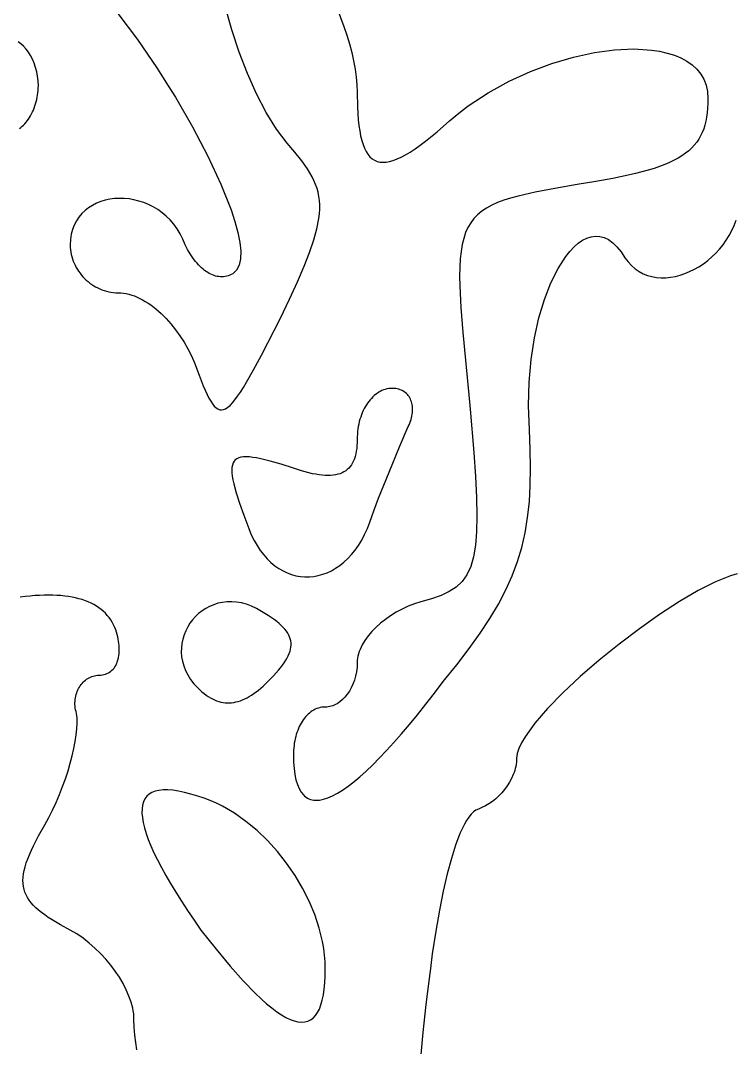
# Model space of a CAD drawing. Extents: x 0.98 to 7.44, y -5.29 to -1.05.
# Drawn here: x 7.02703 to 7.05813, y -1.89928 to -1.85452 of the extents above; entities that cross this region are included whole.
import ezdxf

# ---------------------------------------------------------------- set-up
doc = ezdxf.new("R2010")
doc.units = 0
doc.header["$MEASUREMENT"] = 0
doc.layers.add('BLACK', color=7, linetype='CONTINUOUS')

msp = doc.modelspace()

# ---------------------------------------------------------------- linework, layer by layer
at = {"layer": 'BLACK', "linetype": 'CONTINUOUS'}
for p, q in [((7.03127, -1.854205), (7.032129, -1.855348)), ((7.036238, -1.854928), (7.035957, -1.853957)), ((7.040827, -1.853999), (7.04112, -1.854774)), ((7.04112, -1.854774), (7.041248, -1.855158)), ((7.036561, -1.855891), (7.036238, -1.854928)), ((7.041248, -1.855158), (7.041361, -1.855538)), ((7.027048, -1.855533), (7.026928, -1.855443)), ((7.027162, -1.85564), (7.027048, -1.855533)), ((7.027271, -1.855762), (7.027162, -1.85564)), ((7.032129, -1.855348), (7.032972, -1.856578)), ((7.041361, -1.855538), (7.04146, -1.855912)), ((7.027373, -1.855899), (7.027271, -1.855762)), ((7.027466, -1.856048), (7.027373, -1.855899)), ((7.02755, -1.856209), (7.027466, -1.856048)), ((7.036921, -1.856825), (7.036561, -1.855891)), ((7.04146, -1.855912), (7.041542, -1.856278)), ((7.050179, -1.856388), (7.051114, -1.856111)), ((7.051114, -1.856111), (7.052029, -1.855913)), ((7.052029, -1.855913), (7.052911, -1.855794)), ((7.052911, -1.855794), (7.053743, -1.855757)), ((7.053743, -1.855757), (7.054512, -1.855803)), ((7.054512, -1.855803), (7.054869, -1.855858)), ((7.054869, -1.855858), (7.055203, -1.855934)), ((7.055203, -1.855934), (7.055515, -1.856031)), ((7.055515, -1.856031), (7.055801, -1.85615)), ((7.027624, -1.856381), (7.02755, -1.856209)), ((7.027687, -1.856563), (7.027624, -1.856381)), ((7.027738, -1.856752), (7.027687, -1.856563)), ((7.032972, -1.856578), (7.033462, -1.857357)), ((7.041542, -1.856278), (7.041608, -1.856635)), ((7.049239, -1.856741), (7.050179, -1.856388)), ((7.055801, -1.85615), (7.056061, -1.856291)), ((7.056061, -1.856291), (7.056292, -1.856455)), ((7.056292, -1.856455), (7.056493, -1.856641)), ((7.027775, -1.856948), (7.027738, -1.856752)), ((7.027799, -1.85715), (7.027775, -1.856948)), ((7.037314, -1.85771), (7.036921, -1.856825)), ((7.041608, -1.856635), (7.041656, -1.856981)), ((7.041656, -1.856981), (7.041686, -1.857315)), ((7.048309, -1.857168), (7.049239, -1.856741)), ((7.056493, -1.856641), (7.056661, -1.856849)), ((7.056661, -1.856849), (7.056795, -1.85708)), ((7.027807, -1.857357), (7.027799, -1.85715)), ((7.027799, -1.857563), (7.027805, -1.857461)), ((7.027805, -1.857461), (7.027807, -1.857357)), ((7.033462, -1.857357), (7.033779, -1.85786)), ((7.041686, -1.857315), (7.041696, -1.857635)), ((7.047403, -1.857669), (7.048309, -1.857168)), ((7.056795, -1.85708), (7.056893, -1.857334)), ((7.056893, -1.857334), (7.056953, -1.857612)), ((7.027738, -1.857962), (7.027758, -1.857864)), ((7.027758, -1.857864), (7.027775, -1.857765)), ((7.027775, -1.857765), (7.027789, -1.857665)), ((7.027789, -1.857665), (7.027799, -1.857563)), ((7.033779, -1.85786), (7.034527, -1.859157)), ((7.037735, -1.858524), (7.037314, -1.85771)), ((7.041696, -1.857635), (7.041707, -1.858274)), ((7.046536, -1.858242), (7.047403, -1.857669)), ((7.056953, -1.857612), (7.056973, -1.857912)), ((7.056973, -1.857912), (7.05697, -1.858129)), ((7.027589, -1.85842), (7.027624, -1.858332)), ((7.027624, -1.858332), (7.027657, -1.858243)), ((7.027657, -1.858243), (7.027687, -1.858151)), ((7.027687, -1.858151), (7.027714, -1.858057)), ((7.027714, -1.858057), (7.027738, -1.857962)), ((7.041707, -1.858274), (7.041743, -1.858839)), ((7.046122, -1.858555), (7.046536, -1.858242)), ((7.05696, -1.858336), (7.056942, -1.858534)), ((7.05697, -1.858129), (7.05696, -1.858336)), ((7.027323, -1.858885), (7.027373, -1.858815)), ((7.027373, -1.858815), (7.02742, -1.858742)), ((7.02742, -1.858742), (7.027466, -1.858666)), ((7.027466, -1.858666), (7.027509, -1.858586)), ((7.027509, -1.858586), (7.02755, -1.858504)), ((7.02755, -1.858504), (7.027589, -1.85842)), ((7.038179, -1.859247), (7.037735, -1.858524)), ((7.045723, -1.858885), (7.046122, -1.858555)), ((7.056917, -1.858723), (7.056883, -1.858904)), ((7.056942, -1.858534), (7.056917, -1.858723)), ((7.026988, -1.859228), (7.027048, -1.859181)), ((7.027048, -1.859181), (7.027106, -1.859129)), ((7.027106, -1.859129), (7.027162, -1.859074)), ((7.027162, -1.859074), (7.027218, -1.859015)), ((7.027218, -1.859015), (7.027271, -1.858952)), ((7.027271, -1.858952), (7.027323, -1.858885)), ((7.034527, -1.859157), (7.035195, -1.860432)), ((7.03864, -1.859857), (7.038179, -1.859247)), ((7.041743, -1.858839), (7.041771, -1.859093)), ((7.041771, -1.859093), (7.041805, -1.859329)), ((7.045175, -1.859368), (7.045723, -1.858885)), ((7.056789, -1.85924), (7.056728, -1.859397)), ((7.056841, -1.859076), (7.056789, -1.85924)), ((7.056883, -1.858904), (7.056841, -1.859076)), ((7.041805, -1.859329), (7.041847, -1.859546)), ((7.041847, -1.859546), (7.041895, -1.859744)), ((7.044673, -1.859777), (7.045175, -1.859368)), ((7.056576, -1.859689), (7.056484, -1.859824)), ((7.056657, -1.859546), (7.056576, -1.859689)), ((7.056728, -1.859397), (7.056657, -1.859546)), ((7.038982, -1.860257), (7.03864, -1.859857)), ((7.041895, -1.859744), (7.041951, -1.859923)), ((7.041951, -1.859923), (7.042014, -1.860084)), ((7.042014, -1.860084), (7.042085, -1.860226)), ((7.044006, -1.860249), (7.044217, -1.86011)), ((7.044217, -1.86011), (7.044439, -1.859953)), ((7.044439, -1.859953), (7.044673, -1.859777)), ((7.056265, -1.860077), (7.056138, -1.860194)), ((7.05638, -1.859953), (7.056265, -1.860077)), ((7.056484, -1.859824), (7.05638, -1.859953)), ((7.035195, -1.860432), (7.03576, -1.861647)), ((7.039277, -1.860629), (7.038982, -1.860257)), ((7.042085, -1.860226), (7.042164, -1.860349)), ((7.042164, -1.860349), (7.042251, -1.860454)), ((7.042251, -1.860454), (7.042347, -1.86054)), ((7.042347, -1.86054), (7.042451, -1.860607)), ((7.042451, -1.860607), (7.042564, -1.860655)), ((7.043266, -1.860617), (7.043435, -1.860553)), ((7.043435, -1.860553), (7.043615, -1.86047)), ((7.043615, -1.86047), (7.043805, -1.860369)), ((7.043805, -1.860369), (7.044006, -1.860249)), ((7.055498, -1.860611), (7.055304, -1.860704)), ((7.055679, -1.860514), (7.055498, -1.860611)), ((7.055845, -1.860412), (7.055679, -1.860514)), ((7.055998, -1.860306), (7.055845, -1.860412)), ((7.056138, -1.860194), (7.055998, -1.860306)), ((7.039527, -1.860982), (7.039277, -1.860629)), ((7.039729, -1.861324), (7.039527, -1.860982)), ((7.042564, -1.860655), (7.042685, -1.860685)), ((7.042685, -1.860685), (7.042816, -1.860696)), ((7.042816, -1.860696), (7.042956, -1.860688)), ((7.042956, -1.860688), (7.043106, -1.860662)), ((7.043106, -1.860662), (7.043266, -1.860617)), ((7.054375, -1.861039), (7.054102, -1.861116)), ((7.054631, -1.860961), (7.054375, -1.861039)), ((7.05487, -1.860879), (7.054631, -1.860961)), ((7.055095, -1.860793), (7.05487, -1.860879)), ((7.055304, -1.860704), (7.055095, -1.860793)), ((7.039813, -1.861493), (7.039729, -1.861324)), ((7.039885, -1.861662), (7.039813, -1.861493)), ((7.052839, -1.861399), (7.052098, -1.861532)), ((7.053506, -1.861261), (7.052839, -1.861399)), ((7.053813, -1.861189), (7.053506, -1.861261)), ((7.054102, -1.861116), (7.053813, -1.861189)), ((7.03576, -1.861647), (7.036201, -1.862767)), ((7.039945, -1.861833), (7.039885, -1.861662)), ((7.039993, -1.862005), (7.039945, -1.861833)), ((7.050301, -1.861836), (7.049447, -1.861999)), ((7.051279, -1.861662), (7.050301, -1.861836)), ((7.052098, -1.861532), (7.051279, -1.861662)), ((7.030715, -1.862351), (7.030521, -1.862409)), ((7.030915, -1.862308), (7.030715, -1.862351)), ((7.031121, -1.862281), (7.030915, -1.862308)), ((7.031331, -1.86227), (7.031121, -1.862281)), ((7.031544, -1.862275), (7.031331, -1.86227)), ((7.031758, -1.862295), (7.031544, -1.862275)), ((7.031973, -1.862332), (7.031758, -1.862295)), ((7.032186, -1.862385), (7.031973, -1.862332)), ((7.032398, -1.862454), (7.032186, -1.862385)), ((7.040028, -1.862181), (7.039993, -1.862005)), ((7.040052, -1.862361), (7.040028, -1.862181)), ((7.040064, -1.862547), (7.040052, -1.862361)), ((7.04808, -1.862353), (7.047805, -1.862456)), ((7.048381, -1.862257), (7.04808, -1.862353)), ((7.048709, -1.862167), (7.048381, -1.862257)), ((7.049447, -1.861999), (7.048709, -1.862167)), ((7.02984, -1.862797), (7.0297, -1.862933)), ((7.029994, -1.862677), (7.02984, -1.862797)), ((7.030159, -1.862573), (7.029994, -1.862677)), ((7.030336, -1.862483), (7.030159, -1.862573)), ((7.030521, -1.862409), (7.030336, -1.862483)), ((7.032605, -1.862539), (7.032398, -1.862454)), ((7.032808, -1.86264), (7.032605, -1.862539)), ((7.033004, -1.862758), (7.032808, -1.86264)), ((7.033193, -1.862893), (7.033004, -1.862758)), ((7.036201, -1.862767), (7.036368, -1.863279)), ((7.040051, -1.862938), (7.040064, -1.862739)), ((7.040064, -1.862739), (7.040064, -1.862547)), ((7.047124, -1.862829), (7.046942, -1.862981)), ((7.047327, -1.862693), (7.047124, -1.862829)), ((7.047554, -1.862569), (7.047327, -1.862693)), ((7.047805, -1.862456), (7.047554, -1.862569)), ((7.029464, -1.863249), (7.029371, -1.86343)), ((7.029574, -1.863083), (7.029464, -1.863249)), ((7.0297, -1.862933), (7.029574, -1.863083)), ((7.033373, -1.863044), (7.033193, -1.862893)), ((7.033543, -1.863211), (7.033373, -1.863044)), ((7.033702, -1.863396), (7.033543, -1.863211)), ((7.036368, -1.863279), (7.036495, -1.863754)), ((7.039939, -1.86359), (7.040026, -1.863145)), ((7.040026, -1.863145), (7.040051, -1.862938)), ((7.046782, -1.863148), (7.046642, -1.863333)), ((7.046942, -1.862981), (7.046782, -1.863148)), ((7.05812, -1.863447), (7.058204, -1.863214)), ((7.029296, -1.863625), (7.029241, -1.863836)), ((7.029371, -1.86343), (7.029296, -1.863625)), ((7.033847, -1.863597), (7.033702, -1.863396)), ((7.033979, -1.863815), (7.033847, -1.863597)), ((7.039803, -1.864079), (7.039939, -1.86359)), ((7.046522, -1.863537), (7.04642, -1.863763)), ((7.046642, -1.863333), (7.046522, -1.863537)), ((7.057905, -1.863888), (7.05802, -1.863672)), ((7.05802, -1.863672), (7.05812, -1.863447)), ((7.029207, -1.864061), (7.029196, -1.864301)), ((7.029241, -1.863836), (7.029207, -1.864061)), ((7.034096, -1.864049), (7.033979, -1.863815)), ((7.034196, -1.864301), (7.034096, -1.864049)), ((7.036495, -1.863754), (7.03658, -1.864186)), ((7.03658, -1.864186), (7.036621, -1.864572)), ((7.039617, -1.864623), (7.039803, -1.864079)), ((7.046337, -1.864012), (7.04627, -1.864285)), ((7.04642, -1.863763), (7.046337, -1.864012)), ((7.051325, -1.864224), (7.051512, -1.864095)), ((7.051512, -1.864095), (7.051701, -1.864)), ((7.051701, -1.864), (7.051891, -1.863939)), ((7.051891, -1.863939), (7.052081, -1.863914)), ((7.052081, -1.863914), (7.052272, -1.863926)), ((7.052272, -1.863926), (7.052461, -1.863977)), ((7.052461, -1.863977), (7.052648, -1.864068)), ((7.052648, -1.864068), (7.052832, -1.8642)), ((7.057635, -1.864293), (7.057776, -1.864095)), ((7.057776, -1.864095), (7.057905, -1.863888)), ((7.029196, -1.864301), (7.029198, -1.864405)), ((7.029198, -1.864405), (7.029207, -1.864508)), ((7.029207, -1.864508), (7.029221, -1.864609)), ((7.029221, -1.864609), (7.029239, -1.86471)), ((7.034303, -1.864503), (7.034196, -1.864301)), ((7.034416, -1.864691), (7.034303, -1.864503)), ((7.036621, -1.864572), (7.036614, -1.864906)), ((7.03938, -1.865228), (7.039617, -1.864623)), ((7.04622, -1.864584), (7.046184, -1.864911)), ((7.04627, -1.864285), (7.04622, -1.864584)), ((7.050783, -1.864799), (7.05096, -1.864578)), ((7.05096, -1.864578), (7.051141, -1.864386)), ((7.051141, -1.864386), (7.051325, -1.864224)), ((7.052832, -1.8642), (7.053013, -1.864375)), ((7.053013, -1.864375), (7.05319, -1.864593)), ((7.05319, -1.864593), (7.053362, -1.864857)), ((7.057319, -1.864657), (7.057482, -1.864481)), ((7.057482, -1.864481), (7.057635, -1.864293)), ((7.029239, -1.86471), (7.029264, -1.864809)), ((7.029264, -1.864809), (7.029293, -1.864906)), ((7.029293, -1.864906), (7.029326, -1.865002)), ((7.029326, -1.865002), (7.029365, -1.865096)), ((7.034475, -1.86478), (7.034416, -1.864691)), ((7.034535, -1.864865), (7.034475, -1.86478)), ((7.034596, -1.864946), (7.034535, -1.864865)), ((7.034658, -1.865024), (7.034596, -1.864946)), ((7.034721, -1.865098), (7.034658, -1.865024)), ((7.036614, -1.864906), (7.036556, -1.865183)), ((7.046184, -1.864911), (7.046164, -1.865268)), ((7.050446, -1.865326), (7.050783, -1.864799)), ((7.053362, -1.864857), (7.053499, -1.86504)), ((7.053499, -1.86504), (7.053647, -1.865201)), ((7.056777, -1.865118), (7.056965, -1.864977)), ((7.056965, -1.864977), (7.057146, -1.864823)), ((7.057146, -1.864823), (7.057319, -1.864657)), ((7.029365, -1.865096), (7.029408, -1.865187)), ((7.029408, -1.865187), (7.029455, -1.865277)), ((7.029455, -1.865277), (7.029506, -1.865364)), ((7.029506, -1.865364), (7.029562, -1.865449)), ((7.029562, -1.865449), (7.029621, -1.865531)), ((7.029621, -1.865531), (7.029684, -1.86561)), ((7.034785, -1.865168), (7.034721, -1.865098)), ((7.03485, -1.865233), (7.034785, -1.865168)), ((7.034916, -1.865295), (7.03485, -1.865233)), ((7.034982, -1.865352), (7.034916, -1.865295)), ((7.035049, -1.865406), (7.034982, -1.865352)), ((7.035117, -1.865455), (7.035049, -1.865406)), ((7.035185, -1.865499), (7.035117, -1.865455)), ((7.035254, -1.865539), (7.035185, -1.865499)), ((7.036445, -1.8654), (7.036279, -1.865551)), ((7.036556, -1.865183), (7.036445, -1.8654)), ((7.039092, -1.865903), (7.03938, -1.865228)), ((7.046164, -1.865268), (7.046156, -1.865656)), ((7.050134, -1.865955), (7.050446, -1.865326)), ((7.053647, -1.865201), (7.053807, -1.865339)), ((7.053807, -1.865339), (7.053976, -1.865456)), ((7.053976, -1.865456), (7.054154, -1.865551)), ((7.055973, -1.865546), (7.056179, -1.865461)), ((7.056179, -1.865461), (7.056383, -1.86536)), ((7.056383, -1.86536), (7.056583, -1.865246)), ((7.056583, -1.865246), (7.056777, -1.865118)), ((7.029684, -1.86561), (7.029751, -1.865686)), ((7.029751, -1.865686), (7.029821, -1.86576)), ((7.029821, -1.86576), (7.029894, -1.86583)), ((7.029894, -1.86583), (7.02997, -1.865896)), ((7.02997, -1.865896), (7.030049, -1.865959)), ((7.030049, -1.865959), (7.030131, -1.866018)), ((7.035323, -1.865575), (7.035254, -1.865539)), ((7.035392, -1.865606), (7.035323, -1.865575)), ((7.035461, -1.865632), (7.035392, -1.865606)), ((7.03553, -1.865653), (7.035461, -1.865632)), ((7.0356, -1.86567), (7.03553, -1.865653)), ((7.035669, -1.865681), (7.0356, -1.86567)), ((7.035739, -1.865688), (7.035669, -1.865681)), ((7.035808, -1.86569), (7.035739, -1.865688)), ((7.035876, -1.865686), (7.035808, -1.86569)), ((7.035945, -1.865677), (7.035876, -1.865686)), ((7.036013, -1.865663), (7.035945, -1.865677)), ((7.03608, -1.865643), (7.036013, -1.865663)), ((7.036147, -1.865618), (7.03608, -1.865643)), ((7.036213, -1.865588), (7.036147, -1.865618)), ((7.036279, -1.865551), (7.036213, -1.865588)), ((7.038753, -1.866656), (7.039092, -1.865903)), ((7.046156, -1.865656), (7.046162, -1.866076)), ((7.049855, -1.866676), (7.050134, -1.865955)), ((7.054154, -1.865551), (7.054339, -1.865625)), ((7.054339, -1.865625), (7.054532, -1.865679)), ((7.054532, -1.865679), (7.054729, -1.865714)), ((7.054729, -1.865714), (7.054932, -1.86573)), ((7.054932, -1.86573), (7.055137, -1.865727)), ((7.055137, -1.865727), (7.055345, -1.865707)), ((7.055345, -1.865707), (7.055555, -1.86567)), ((7.055555, -1.86567), (7.055764, -1.865616)), ((7.055764, -1.865616), (7.055973, -1.865546)), ((7.030131, -1.866018), (7.030216, -1.866074)), ((7.030216, -1.866074), (7.030303, -1.866125)), ((7.030303, -1.866125), (7.030393, -1.866172)), ((7.030393, -1.866172), (7.030485, -1.866215)), ((7.030485, -1.866215), (7.030578, -1.866254)), ((7.030578, -1.866254), (7.030674, -1.866288)), ((7.030674, -1.866288), (7.030771, -1.866317)), ((7.030771, -1.866317), (7.03087, -1.866341)), ((7.03087, -1.866341), (7.030971, -1.86636)), ((7.030971, -1.86636), (7.031072, -1.866373)), ((7.031072, -1.866373), (7.031175, -1.866382)), ((7.031175, -1.866382), (7.031279, -1.866385)), ((7.031279, -1.866385), (7.031396, -1.866389)), ((7.031396, -1.866389), (7.031515, -1.866401)), ((7.031515, -1.866401), (7.031633, -1.86642)), ((7.031633, -1.86642), (7.031753, -1.866448)), ((7.046162, -1.866076), (7.046207, -1.867024)), ((7.031753, -1.866448), (7.031872, -1.866482)), ((7.031872, -1.866482), (7.031991, -1.866524)), ((7.031991, -1.866524), (7.03211, -1.866572)), ((7.03211, -1.866572), (7.032229, -1.866628)), ((7.032229, -1.866628), (7.032348, -1.86669)), ((7.032348, -1.86669), (7.032466, -1.866758)), ((7.032466, -1.866758), (7.032583, -1.866832)), ((7.032583, -1.866832), (7.0327, -1.866912)), ((7.038362, -1.867496), (7.038753, -1.866656)), ((7.049614, -1.867479), (7.049855, -1.866676)), ((7.0327, -1.866912), (7.032929, -1.867089)), ((7.032929, -1.867089), (7.033154, -1.867287)), ((7.033154, -1.867287), (7.033372, -1.867505)), ((7.046207, -1.867024), (7.046292, -1.868122)), ((7.033372, -1.867505), (7.033582, -1.867741)), ((7.033582, -1.867741), (7.033783, -1.867993)), ((7.037529, -1.8691), (7.038362, -1.867496)), ((7.049417, -1.868353), (7.049614, -1.867479)), ((7.033783, -1.867993), (7.033974, -1.86826)), ((7.046292, -1.868122), (7.046557, -1.870829)), ((7.033974, -1.86826), (7.034154, -1.868539)), ((7.034154, -1.868539), (7.034321, -1.86883)), ((7.049271, -1.869288), (7.049417, -1.868353)), ((7.034321, -1.86883), (7.034474, -1.869131)), ((7.037183, -1.869742), (7.037529, -1.8691)), ((7.034474, -1.869131), (7.034612, -1.86944)), ((7.034612, -1.86944), (7.03481, -1.869975)), ((7.049181, -1.870274), (7.049271, -1.869288)), ((7.03481, -1.869975), (7.03499, -1.870433)), ((7.036878, -1.87028), (7.037183, -1.869742)), ((7.03499, -1.870433), (7.035157, -1.870812)), ((7.036739, -1.870511), (7.036878, -1.87028)), ((7.049154, -1.871301), (7.049181, -1.870274)), ((7.035157, -1.870812), (7.035237, -1.870971)), ((7.03637, -1.871053), (7.036486, -1.870897)), ((7.036486, -1.870897), (7.036608, -1.870716)), ((7.036608, -1.870716), (7.036739, -1.870511)), ((7.042436, -1.870868), (7.042374, -1.870925)), ((7.0425, -1.870815), (7.042436, -1.870868)), ((7.042566, -1.870767), (7.0425, -1.870815)), ((7.042633, -1.870723), (7.042566, -1.870767)), ((7.042702, -1.870684), (7.042633, -1.870723)), ((7.042773, -1.870649), (7.042702, -1.870684)), ((7.042845, -1.87062), (7.042773, -1.870649)), ((7.042918, -1.870596), (7.042845, -1.87062)), ((7.042993, -1.870576), (7.042918, -1.870596)), ((7.043069, -1.870563), (7.042993, -1.870576)), ((7.043146, -1.870554), (7.043069, -1.870563)), ((7.043223, -1.870551), (7.043146, -1.870554)), ((7.0433, -1.870554), (7.043223, -1.870551)), ((7.043373, -1.870561), (7.0433, -1.870554)), ((7.043443, -1.870573), (7.043373, -1.870561)), ((7.04351, -1.870589), (7.043443, -1.870573)), ((7.043573, -1.870609), (7.04351, -1.870589)), ((7.043633, -1.870634), (7.043573, -1.870609)), ((7.043689, -1.870662), (7.043633, -1.870634)), ((7.043742, -1.870695), (7.043689, -1.870662)), ((7.043792, -1.870731), (7.043742, -1.870695)), ((7.043838, -1.87077), (7.043792, -1.870731)), ((7.04388, -1.870813), (7.043838, -1.87077)), ((7.043919, -1.870859), (7.04388, -1.870813)), ((7.043955, -1.870908), (7.043919, -1.870859)), ((7.043986, -1.87096), (7.043955, -1.870908)), ((7.046557, -1.870829), (7.046612, -1.871462)), ((7.035237, -1.870971), (7.035315, -1.871109)), ((7.035315, -1.871109), (7.035393, -1.871226)), ((7.035393, -1.871226), (7.035471, -1.871322)), ((7.035471, -1.871322), (7.035549, -1.871397)), ((7.03606, -1.871376), (7.036158, -1.871292)), ((7.036158, -1.871292), (7.036261, -1.871185)), ((7.036261, -1.871185), (7.03637, -1.871053)), ((7.042048, -1.871351), (7.042002, -1.871434)), ((7.042096, -1.87127), (7.042048, -1.871351)), ((7.042147, -1.871194), (7.042096, -1.87127)), ((7.0422, -1.871121), (7.042147, -1.871194)), ((7.042256, -1.871051), (7.0422, -1.871121)), ((7.042314, -1.870986), (7.042256, -1.871051)), ((7.042374, -1.870925), (7.042314, -1.870986)), ((7.044015, -1.871015), (7.043986, -1.87096)), ((7.044039, -1.871072), (7.044015, -1.871015)), ((7.04406, -1.871132), (7.044039, -1.871072)), ((7.044078, -1.871194), (7.04406, -1.871132)), ((7.044091, -1.871258), (7.044078, -1.871194)), ((7.044101, -1.871324), (7.044091, -1.871258)), ((7.044107, -1.871392), (7.044101, -1.871324)), ((7.049196, -1.872357), (7.049154, -1.871301)), ((7.035549, -1.871397), (7.035628, -1.871449)), ((7.035628, -1.871449), (7.035709, -1.87148)), ((7.035709, -1.87148), (7.035791, -1.871488)), ((7.035791, -1.871488), (7.035877, -1.871474)), ((7.035877, -1.871474), (7.035966, -1.871437)), ((7.035966, -1.871437), (7.03606, -1.871376)), ((7.041848, -1.8718), (7.041817, -1.871899)), ((7.041882, -1.871704), (7.041848, -1.8718)), ((7.041919, -1.871611), (7.041882, -1.871704)), ((7.041959, -1.871521), (7.041919, -1.871611)), ((7.042002, -1.871434), (7.041959, -1.871521)), ((7.044063, -1.871831), (7.04408, -1.871755)), ((7.04408, -1.871755), (7.044093, -1.87168)), ((7.044093, -1.87168), (7.044102, -1.871606)), ((7.044102, -1.871606), (7.044108, -1.871533)), ((7.044109, -1.871462), (7.044107, -1.871392)), ((7.044108, -1.871533), (7.044109, -1.871462)), ((7.046612, -1.871462), (7.046775, -1.873342)), ((7.041744, -1.872211), (7.041727, -1.872319)), ((7.041765, -1.872104), (7.041744, -1.872211)), ((7.041789, -1.872), (7.041765, -1.872104)), ((7.041817, -1.871899), (7.041789, -1.872)), ((7.04354, -1.873103), (7.043918, -1.872218)), ((7.043918, -1.872218), (7.043955, -1.87214)), ((7.043955, -1.87214), (7.043988, -1.872062)), ((7.043988, -1.872062), (7.044017, -1.871984)), ((7.044017, -1.871984), (7.044042, -1.871907)), ((7.044042, -1.871907), (7.044063, -1.871831)), ((7.041698, -1.872657), (7.041696, -1.872774)), ((7.041704, -1.872543), (7.041698, -1.872657)), ((7.041713, -1.87243), (7.041704, -1.872543)), ((7.041727, -1.872319), (7.041713, -1.87243)), ((7.049236, -1.873214), (7.049196, -1.872357)), ((7.041686, -1.873047), (7.041673, -1.873174)), ((7.041693, -1.872914), (7.041686, -1.873047)), ((7.041696, -1.872774), (7.041693, -1.872914)), ((7.043084, -1.874197), (7.04354, -1.873103)), ((7.036535, -1.873579), (7.036454, -1.873616)), ((7.03663, -1.873552), (7.036535, -1.873579)), ((7.036739, -1.873537), (7.03663, -1.873552)), ((7.036861, -1.873533), (7.036739, -1.873537)), ((7.036998, -1.87354), (7.036861, -1.873533)), ((7.037149, -1.873557), (7.036998, -1.87354)), ((7.037315, -1.873584), (7.037149, -1.873557)), ((7.037497, -1.87362), (7.037315, -1.873584)), ((7.041606, -1.873516), (7.041573, -1.873617)), ((7.041633, -1.873408), (7.041606, -1.873516)), ((7.041656, -1.873294), (7.041633, -1.873408)), ((7.041673, -1.873174), (7.041656, -1.873294)), ((7.046775, -1.873342), (7.046848, -1.874388)), ((7.049251, -1.874019), (7.049236, -1.873214)), ((7.03624, -1.873992), (7.036234, -1.874106)), ((7.036258, -1.873891), (7.03624, -1.873992)), ((7.036288, -1.873803), (7.036258, -1.873891)), ((7.036331, -1.873728), (7.036288, -1.873803)), ((7.036386, -1.873666), (7.036331, -1.873728)), ((7.036454, -1.873616), (7.036386, -1.873666)), ((7.037906, -1.873721), (7.037497, -1.87362)), ((7.038379, -1.873856), (7.037906, -1.873721)), ((7.038918, -1.874024), (7.038379, -1.873856)), ((7.039097, -1.874085), (7.038918, -1.874024)), ((7.041329, -1.874024), (7.041264, -1.874085)), ((7.041389, -1.873955), (7.041329, -1.874024)), ((7.041443, -1.87388), (7.041389, -1.873955)), ((7.041492, -1.873799), (7.041443, -1.87388)), ((7.041535, -1.873711), (7.041492, -1.873799)), ((7.041573, -1.873617), (7.041535, -1.873711)), ((7.049238, -1.874778), (7.049251, -1.874019)), ((7.036234, -1.874106), (7.036239, -1.874235)), ((7.036239, -1.874235), (7.036255, -1.874377)), ((7.036255, -1.874377), (7.036282, -1.874535)), ((7.039269, -1.874141), (7.039097, -1.874085)), ((7.039436, -1.87419), (7.039269, -1.874141)), ((7.039595, -1.874232), (7.039436, -1.87419)), ((7.039749, -1.874268), (7.039595, -1.874232)), ((7.039896, -1.874297), (7.039749, -1.874268)), ((7.040037, -1.87432), (7.039896, -1.874297)), ((7.040172, -1.874336), (7.040037, -1.87432)), ((7.040301, -1.874346), (7.040172, -1.874336)), ((7.040424, -1.874349), (7.040301, -1.874346)), ((7.04054, -1.874346), (7.040424, -1.874349)), ((7.040651, -1.874336), (7.04054, -1.874346)), ((7.040756, -1.87432), (7.040651, -1.874336)), ((7.040855, -1.874297), (7.040756, -1.87432)), ((7.040948, -1.874268), (7.040855, -1.874297)), ((7.041036, -1.874232), (7.040948, -1.874268)), ((7.041118, -1.87419), (7.041036, -1.874232)), ((7.041194, -1.874141), (7.041118, -1.87419)), ((7.041264, -1.874085), (7.041194, -1.874141)), ((7.042852, -1.874773), (7.043084, -1.874197)), ((7.046848, -1.874388), (7.046895, -1.875306)), ((7.036282, -1.874535), (7.03632, -1.874707)), ((7.03632, -1.874707), (7.036427, -1.875098)), ((7.042629, -1.875343), (7.042852, -1.874773)), ((7.049196, -1.875497), (7.049238, -1.874778)), ((7.036427, -1.875098), (7.036573, -1.875552)), ((7.042425, -1.875887), (7.042629, -1.875343)), ((7.046895, -1.875306), (7.046913, -1.876106)), ((7.036573, -1.875552), (7.036756, -1.876073)), ((7.04912, -1.876183), (7.049196, -1.875497)), ((7.036756, -1.876073), (7.036973, -1.876662)), ((7.042251, -1.876385), (7.042425, -1.875887)), ((7.046913, -1.876106), (7.046898, -1.876798)), ((7.04901, -1.876842), (7.04912, -1.876183)), ((7.036973, -1.876662), (7.037083, -1.876927)), ((7.042021, -1.876923), (7.042141, -1.876663)), ((7.042141, -1.876663), (7.042251, -1.876385)), ((7.037083, -1.876927), (7.037204, -1.877174)), ((7.037204, -1.877174), (7.037334, -1.877402)), ((7.041751, -1.877393), (7.041891, -1.877167)), ((7.041891, -1.877167), (7.042021, -1.876923)), ((7.046898, -1.876798), (7.04685, -1.877391)), ((7.048862, -1.87748), (7.04901, -1.876842)), ((7.037334, -1.877402), (7.037474, -1.877613)), ((7.037474, -1.877613), (7.037622, -1.877806)), ((7.041447, -1.877795), (7.041603, -1.877603)), ((7.041603, -1.877603), (7.041751, -1.877393)), ((7.04685, -1.877391), (7.046765, -1.877895)), ((7.048675, -1.878103), (7.048862, -1.87748)), ((7.037622, -1.877806), (7.037778, -1.877982)), ((7.037778, -1.877982), (7.037941, -1.878139)), ((7.041114, -1.878127), (7.041284, -1.87797)), ((7.041284, -1.87797), (7.041447, -1.877795)), ((7.046765, -1.877895), (7.046641, -1.878319)), ((7.037941, -1.878139), (7.03811, -1.878279)), ((7.03811, -1.878279), (7.038286, -1.878401)), ((7.038286, -1.878401), (7.038466, -1.878506)), ((7.038466, -1.878506), (7.03865, -1.878593)), ((7.040386, -1.878584), (7.040574, -1.878496)), ((7.040574, -1.878496), (7.040758, -1.878391)), ((7.040758, -1.878391), (7.040939, -1.878268)), ((7.040939, -1.878268), (7.041114, -1.878127)), ((7.046641, -1.878319), (7.046475, -1.878673)), ((7.048445, -1.878719), (7.048675, -1.878103)), ((7.03865, -1.878593), (7.038839, -1.878662)), ((7.038839, -1.878662), (7.039029, -1.878714)), ((7.039029, -1.878714), (7.039223, -1.878748)), ((7.039223, -1.878748), (7.039417, -1.878764)), ((7.039417, -1.878764), (7.039612, -1.878763)), ((7.039612, -1.878763), (7.039807, -1.878745)), ((7.039807, -1.878745), (7.040002, -1.878709)), ((7.040002, -1.878709), (7.040195, -1.878655)), ((7.040195, -1.878655), (7.040386, -1.878584)), ((7.046376, -1.878826), (7.046266, -1.878966)), ((7.046475, -1.878673), (7.046376, -1.878826)), ((7.04817, -1.879333), (7.048445, -1.878719)), ((7.057958, -1.878714), (7.057299, -1.878977)), ((7.058247, -1.878631), (7.057958, -1.878714)), ((7.045705, -1.879409), (7.045349, -1.879577)), ((7.04601, -1.879208), (7.045705, -1.879409)), ((7.046266, -1.878966), (7.04601, -1.879208)), ((7.047848, -1.879951), (7.04817, -1.879333)), ((7.05655, -1.879358), (7.055734, -1.879837)), ((7.057299, -1.878977), (7.05655, -1.879358)), ((7.027234, -1.879623), (7.027014, -1.87965)), ((7.027449, -1.879601), (7.027234, -1.879623)), ((7.027657, -1.879584), (7.027449, -1.879601)), ((7.02786, -1.879571), (7.027657, -1.879584)), ((7.028058, -1.879564), (7.02786, -1.879571)), ((7.028249, -1.879562), (7.028058, -1.879564)), ((7.028435, -1.879564), (7.028249, -1.879562)), ((7.028616, -1.879571), (7.028435, -1.879564)), ((7.02879, -1.879584), (7.028616, -1.879571)), ((7.028959, -1.879601), (7.02879, -1.879584)), ((7.029122, -1.879623), (7.028959, -1.879601)), ((7.02928, -1.87965), (7.029122, -1.879623)), ((7.029431, -1.879681), (7.02928, -1.87965)), ((7.029577, -1.879718), (7.029431, -1.879681)), ((7.029718, -1.879759), (7.029577, -1.879718)), ((7.029853, -1.879806), (7.029718, -1.879759)), ((7.029982, -1.879857), (7.029853, -1.879806)), ((7.030105, -1.879913), (7.029982, -1.879857)), ((7.036024, -1.879852), (7.035825, -1.879876)), ((7.036229, -1.879847), (7.036024, -1.879852)), ((7.036439, -1.879862), (7.036229, -1.879847)), ((7.044473, -1.879857), (7.04419, -1.879944)), ((7.044939, -1.879723), (7.044473, -1.879857)), ((7.045349, -1.879577), (7.044939, -1.879723)), ((7.055734, -1.879837), (7.054872, -1.880399)), ((7.030222, -1.879974), (7.030105, -1.879913)), ((7.030334, -1.88004), (7.030222, -1.879974)), ((7.030441, -1.880111), (7.030334, -1.88004)), ((7.030541, -1.880187), (7.030441, -1.880111)), ((7.030636, -1.880267), (7.030541, -1.880187)), ((7.030725, -1.880353), (7.030636, -1.880267)), ((7.03494, -1.880249), (7.03479, -1.880367)), ((7.0351, -1.880144), (7.03494, -1.880249)), ((7.035269, -1.880054), (7.0351, -1.880144)), ((7.035447, -1.879978), (7.035269, -1.880054)), ((7.035632, -1.879919), (7.035447, -1.879978)), ((7.035825, -1.879876), (7.035632, -1.879919)), ((7.036652, -1.879898), (7.036439, -1.879862)), ((7.036868, -1.879957), (7.036652, -1.879898)), ((7.037087, -1.880038), (7.036868, -1.879957)), ((7.037308, -1.880143), (7.037087, -1.880038)), ((7.037529, -1.880274), (7.037308, -1.880143)), ((7.037822, -1.880453), (7.037529, -1.880274)), ((7.04365, -1.880172), (7.043395, -1.880308)), ((7.043915, -1.88005), (7.04365, -1.880172)), ((7.04419, -1.879944), (7.043915, -1.88005)), ((7.047477, -1.88058), (7.047848, -1.879951)), ((7.030808, -1.880443), (7.030725, -1.880353)), ((7.030886, -1.880538), (7.030808, -1.880443)), ((7.030958, -1.880638), (7.030886, -1.880538)), ((7.031024, -1.880743), (7.030958, -1.880638)), ((7.031085, -1.880853), (7.031024, -1.880743)), ((7.034525, -1.880638), (7.034411, -1.88079)), ((7.034652, -1.880497), (7.034525, -1.880638)), ((7.03479, -1.880367), (7.034652, -1.880497)), ((7.037954, -1.88054), (7.037822, -1.880453)), ((7.038076, -1.880627), (7.037954, -1.88054)), ((7.038189, -1.880713), (7.038076, -1.880627)), ((7.038292, -1.880798), (7.038189, -1.880713)), ((7.042923, -1.880619), (7.042709, -1.880789)), ((7.043152, -1.880458), (7.042923, -1.880619)), ((7.043395, -1.880308), (7.043152, -1.880458)), ((7.047053, -1.881226), (7.047477, -1.88058)), ((7.054872, -1.880399), (7.053988, -1.881025)), ((7.03114, -1.880968), (7.031085, -1.880853)), ((7.031177, -1.881072), (7.03114, -1.880968)), ((7.03121, -1.881174), (7.031177, -1.881072)), ((7.031239, -1.881276), (7.03121, -1.881174)), ((7.034224, -1.881119), (7.034153, -1.881295)), ((7.034311, -1.88095), (7.034224, -1.881119)), ((7.034411, -1.88079), (7.034311, -1.88095)), ((7.038386, -1.880882), (7.038292, -1.880798)), ((7.038471, -1.880966), (7.038386, -1.880882)), ((7.038546, -1.88105), (7.038471, -1.880966)), ((7.038612, -1.881133), (7.038546, -1.88105)), ((7.038668, -1.881217), (7.038612, -1.881133)), ((7.042332, -1.881153), (7.042172, -1.881343)), ((7.042512, -1.880968), (7.042332, -1.881153)), ((7.042709, -1.880789), (7.042512, -1.880968)), ((7.053988, -1.881025), (7.053102, -1.881697)), ((7.031264, -1.881376), (7.031239, -1.881276)), ((7.031285, -1.881475), (7.031264, -1.881376)), ((7.031302, -1.881573), (7.031285, -1.881475)), ((7.031315, -1.881668), (7.031302, -1.881573)), ((7.034097, -1.881477), (7.034058, -1.881664)), ((7.034153, -1.881295), (7.034097, -1.881477)), ((7.038715, -1.881301), (7.038668, -1.881217)), ((7.038754, -1.881386), (7.038715, -1.881301)), ((7.038783, -1.881471), (7.038754, -1.881386)), ((7.038803, -1.881558), (7.038783, -1.881471)), ((7.038814, -1.881645), (7.038803, -1.881558)), ((7.038816, -1.881734), (7.038814, -1.881645)), ((7.042032, -1.881537), (7.041915, -1.881732)), ((7.042172, -1.881343), (7.042032, -1.881537)), ((7.046575, -1.881895), (7.047053, -1.881226)), ((7.031324, -1.881762), (7.031315, -1.881668)), ((7.031323, -1.882115), (7.031329, -1.882031)), ((7.03133, -1.881854), (7.031324, -1.881762)), ((7.031329, -1.882031), (7.031331, -1.881944)), ((7.031331, -1.881944), (7.03133, -1.881854)), ((7.034036, -1.881856), (7.034033, -1.882051)), ((7.034033, -1.882051), (7.034048, -1.882248)), ((7.034058, -1.881664), (7.034036, -1.881856)), ((7.038735, -1.882103), (7.038769, -1.882008)), ((7.038769, -1.882008), (7.038793, -1.881915)), ((7.038793, -1.881915), (7.038809, -1.881823)), ((7.038809, -1.881823), (7.038816, -1.881734)), ((7.041783, -1.882024), (7.041752, -1.88212)), ((7.041821, -1.881927), (7.041783, -1.882024)), ((7.041914, -1.881734), (7.041821, -1.881927)), ((7.041915, -1.881732), (7.041914, -1.881734)), ((7.04604, -1.882594), (7.046575, -1.881895)), ((7.053102, -1.881697), (7.052237, -1.882399)), ((7.031209, -1.882563), (7.031237, -1.882496)), ((7.031237, -1.882496), (7.031261, -1.882426)), ((7.031261, -1.882426), (7.031282, -1.882353)), ((7.031282, -1.882353), (7.0313, -1.882277)), ((7.0313, -1.882277), (7.031313, -1.882198)), ((7.031313, -1.882198), (7.031323, -1.882115)), ((7.034048, -1.882248), (7.034083, -1.882446)), ((7.034083, -1.882446), (7.034139, -1.882645)), ((7.03844, -1.882615), (7.038516, -1.882507)), ((7.038516, -1.882507), (7.038584, -1.882402)), ((7.038584, -1.882402), (7.038643, -1.8823)), ((7.038643, -1.8823), (7.038693, -1.882201)), ((7.038693, -1.882201), (7.038735, -1.882103)), ((7.041696, -1.882496), (7.041694, -1.882599)), ((7.041699, -1.882404), (7.041696, -1.882496)), ((7.04171, -1.882311), (7.041699, -1.882404)), ((7.041728, -1.882216), (7.04171, -1.882311)), ((7.041752, -1.88212), (7.041728, -1.882216)), ((7.052237, -1.882399), (7.051416, -1.883113)), ((7.030732, -1.883007), (7.030795, -1.882983)), ((7.030795, -1.882983), (7.030855, -1.882954)), ((7.030855, -1.882954), (7.030911, -1.88292)), ((7.030911, -1.88292), (7.030964, -1.882882)), ((7.030964, -1.882882), (7.031014, -1.882839)), ((7.031014, -1.882839), (7.03106, -1.882792)), ((7.03106, -1.882792), (7.031102, -1.882741)), ((7.031102, -1.882741), (7.031141, -1.882685)), ((7.031141, -1.882685), (7.031177, -1.882626)), ((7.031177, -1.882626), (7.031209, -1.882563)), ((7.034139, -1.882645), (7.034215, -1.882843)), ((7.034215, -1.882843), (7.034314, -1.883039)), ((7.038051, -1.883077), (7.038262, -1.882839)), ((7.038262, -1.882839), (7.038355, -1.882725)), ((7.038355, -1.882725), (7.03844, -1.882615)), ((7.041664, -1.882898), (7.041627, -1.883088)), ((7.041688, -1.882701), (7.041664, -1.882898)), ((7.041694, -1.882599), (7.041688, -1.882701)), ((7.045446, -1.883329), (7.04604, -1.882594)), ((7.029672, -1.88346), (7.029715, -1.883408)), ((7.029715, -1.883408), (7.02976, -1.883359)), ((7.02976, -1.883359), (7.029807, -1.883313)), ((7.029807, -1.883313), (7.029856, -1.88327)), ((7.029856, -1.88327), (7.029908, -1.883231)), ((7.029908, -1.883231), (7.029962, -1.883195)), ((7.029962, -1.883195), (7.030017, -1.883162)), ((7.030017, -1.883162), (7.030074, -1.883134)), ((7.030074, -1.883134), (7.030133, -1.883109)), ((7.030133, -1.883109), (7.030193, -1.883089)), ((7.030193, -1.883089), (7.030254, -1.883073)), ((7.030254, -1.883073), (7.030317, -1.883061)), ((7.030317, -1.883061), (7.030381, -1.883054)), ((7.030381, -1.883054), (7.030446, -1.883051)), ((7.030446, -1.883051), (7.030522, -1.883049)), ((7.030522, -1.883049), (7.030595, -1.88304)), ((7.030595, -1.88304), (7.030665, -1.883026)), ((7.030665, -1.883026), (7.030732, -1.883007)), ((7.034314, -1.883039), (7.034436, -1.883232)), ((7.034436, -1.883232), (7.034581, -1.883422)), ((7.034581, -1.883422), (7.034751, -1.883607)), ((7.0376, -1.883526), (7.037807, -1.883329)), ((7.037807, -1.883329), (7.038051, -1.883077)), ((7.041513, -1.883439), (7.041439, -1.883599)), ((7.041576, -1.883268), (7.041513, -1.883439)), ((7.041627, -1.883088), (7.041576, -1.883268)), ((7.04506, -1.883837), (7.045446, -1.883329)), ((7.051416, -1.883113), (7.05066, -1.883821)), ((7.029454, -1.883892), (7.029476, -1.883824)), ((7.029476, -1.883824), (7.029501, -1.883758)), ((7.029501, -1.883758), (7.029529, -1.883694)), ((7.029529, -1.883694), (7.029561, -1.883632)), ((7.029561, -1.883632), (7.029595, -1.883572)), ((7.029595, -1.883572), (7.029632, -1.883515)), ((7.029632, -1.883515), (7.029672, -1.88346)), ((7.034751, -1.883607), (7.034842, -1.883695)), ((7.034842, -1.883695), (7.034933, -1.883776)), ((7.034933, -1.883776), (7.035025, -1.883851)), ((7.035025, -1.883851), (7.035116, -1.88392)), ((7.037096, -1.883917), (7.037195, -1.883851)), ((7.037195, -1.883851), (7.037295, -1.883778)), ((7.037295, -1.883778), (7.037396, -1.8837)), ((7.037396, -1.8837), (7.037498, -1.883616)), ((7.037498, -1.883616), (7.0376, -1.883526)), ((7.041262, -1.883885), (7.04116, -1.884008)), ((7.041355, -1.883748), (7.041262, -1.883885)), ((7.041439, -1.883599), (7.041355, -1.883748)), ((7.044686, -1.884319), (7.04506, -1.883837)), ((7.05066, -1.883821), (7.049992, -1.884505)), ((7.0294, -1.884255), (7.029403, -1.88418)), ((7.029401, -1.88433), (7.0294, -1.884255)), ((7.029407, -1.884407), (7.029401, -1.88433)), ((7.029403, -1.88418), (7.02941, -1.884106)), ((7.02941, -1.884106), (7.029421, -1.884033)), ((7.029421, -1.884033), (7.029436, -1.883962)), ((7.029436, -1.883962), (7.029454, -1.883892)), ((7.035116, -1.88392), (7.035207, -1.883982)), ((7.035207, -1.883982), (7.035299, -1.884037)), ((7.035299, -1.884037), (7.035391, -1.884087)), ((7.035391, -1.884087), (7.035482, -1.88413)), ((7.035482, -1.88413), (7.035574, -1.884167)), ((7.035574, -1.884167), (7.035667, -1.884197)), ((7.035667, -1.884197), (7.035759, -1.884221)), ((7.035759, -1.884221), (7.035852, -1.884239)), ((7.035852, -1.884239), (7.035945, -1.884251)), ((7.035945, -1.884251), (7.036039, -1.884257)), ((7.036039, -1.884257), (7.036133, -1.884256)), ((7.036133, -1.884256), (7.036227, -1.884249)), ((7.036227, -1.884249), (7.036321, -1.884236)), ((7.036321, -1.884236), (7.036416, -1.884218)), ((7.036416, -1.884218), (7.036512, -1.884193)), ((7.036512, -1.884193), (7.036608, -1.884162)), ((7.036608, -1.884162), (7.036704, -1.884125)), ((7.036704, -1.884125), (7.036801, -1.884082)), ((7.036801, -1.884082), (7.036899, -1.884033)), ((7.036899, -1.884033), (7.036997, -1.883978)), ((7.036997, -1.883978), (7.037096, -1.883917)), ((7.040755, -1.884326), (7.040693, -1.884356)), ((7.040817, -1.884293), (7.040755, -1.884326)), ((7.040877, -1.884255), (7.040817, -1.884293)), ((7.040936, -1.884213), (7.040877, -1.884255)), ((7.041051, -1.884118), (7.040936, -1.884213)), ((7.04116, -1.884008), (7.041051, -1.884118)), ((7.044322, -1.884774), (7.044686, -1.884319)), ((7.029417, -1.884484), (7.029407, -1.884407)), ((7.029431, -1.884562), (7.029417, -1.884484)), ((7.02945, -1.88464), (7.029431, -1.884562)), ((7.029473, -1.884718), (7.02945, -1.88464)), ((7.029491, -1.884914), (7.029473, -1.884718)), ((7.039557, -1.884751), (7.039501, -1.884806)), ((7.039615, -1.8847), (7.039557, -1.884751)), ((7.039676, -1.884652), (7.039615, -1.8847)), ((7.039738, -1.884609), (7.039676, -1.884652)), ((7.039803, -1.884571), (7.039738, -1.884609)), ((7.039869, -1.884537), (7.039803, -1.884571)), ((7.039937, -1.884508), (7.039869, -1.884537)), ((7.040008, -1.884484), (7.039937, -1.884508)), ((7.04008, -1.884465), (7.040008, -1.884484)), ((7.040154, -1.884451), (7.04008, -1.884465)), ((7.040229, -1.884443), (7.040154, -1.884451)), ((7.040307, -1.88444), (7.040229, -1.884443)), ((7.040372, -1.884438), (7.040307, -1.88444)), ((7.040437, -1.884431), (7.040372, -1.884438)), ((7.040501, -1.884419), (7.040437, -1.884431)), ((7.040566, -1.884402), (7.040501, -1.884419)), ((7.04063, -1.884381), (7.040566, -1.884402)), ((7.040693, -1.884356), (7.04063, -1.884381)), ((7.043969, -1.885204), (7.044322, -1.884774)), ((7.049992, -1.884505), (7.049434, -1.885149)), ((7.02948, -1.885385), (7.029493, -1.885138)), ((7.029493, -1.885138), (7.029491, -1.884914)), ((7.039214, -1.885215), (7.039174, -1.885294)), ((7.039255, -1.885138), (7.039214, -1.885215)), ((7.0393, -1.885065), (7.039255, -1.885138)), ((7.039346, -1.884995), (7.0393, -1.885065)), ((7.039396, -1.884929), (7.039346, -1.884995)), ((7.039447, -1.884866), (7.039396, -1.884929)), ((7.039501, -1.884806), (7.039447, -1.884866)), ((7.043627, -1.885607), (7.043969, -1.885204)), ((7.049434, -1.885149), (7.049008, -1.885735)), ((7.029409, -1.885941), (7.029452, -1.885653)), ((7.029452, -1.885653), (7.02948, -1.885385)), ((7.039043, -1.885638), (7.039018, -1.885729)), ((7.039072, -1.885548), (7.039043, -1.885638)), ((7.039103, -1.885461), (7.039072, -1.885548)), ((7.039138, -1.885376), (7.039103, -1.885461)), ((7.039174, -1.885294), (7.039138, -1.885376)), ((7.043296, -1.885984), (7.043627, -1.885607)), ((7.029351, -1.886244), (7.029409, -1.885941)), ((7.038943, -1.886115), (7.038932, -1.886215)), ((7.038957, -1.886016), (7.038943, -1.886115)), ((7.038975, -1.885919), (7.038957, -1.886016)), ((7.038995, -1.885823), (7.038975, -1.885919)), ((7.039018, -1.885729), (7.038995, -1.885823)), ((7.042976, -1.886335), (7.043296, -1.885984)), ((7.048851, -1.886001), (7.048736, -1.886245)), ((7.049008, -1.885735), (7.048851, -1.886001)), ((7.029196, -1.886888), (7.02928, -1.886561)), ((7.02928, -1.886561), (7.029351, -1.886244)), ((7.038919, -1.88642), (7.038918, -1.886524)), ((7.038918, -1.886524), (7.038925, -1.886836)), ((7.038924, -1.886317), (7.038919, -1.88642)), ((7.038932, -1.886215), (7.038924, -1.886317)), ((7.042668, -1.88666), (7.042976, -1.886335)), ((7.048664, -1.886467), (7.04864, -1.886662)), ((7.048736, -1.886245), (7.048664, -1.886467)), ((7.029098, -1.887224), (7.029196, -1.886888)), ((7.038925, -1.886836), (7.038945, -1.887121)), ((7.042085, -1.887231), (7.042371, -1.886959)), ((7.042371, -1.886959), (7.042668, -1.88666)), ((7.048619, -1.886935), (7.048603, -1.887026)), ((7.04863, -1.886844), (7.048619, -1.886935)), ((7.048638, -1.886754), (7.04863, -1.886844)), ((7.04864, -1.886662), (7.048638, -1.886754)), ((7.028988, -1.887565), (7.029098, -1.887224)), ((7.038945, -1.887121), (7.03898, -1.887379)), ((7.03898, -1.887379), (7.039027, -1.887611)), ((7.041811, -1.887477), (7.042085, -1.887231)), ((7.048497, -1.887381), (7.048421, -1.887553)), ((7.048529, -1.887293), (7.048497, -1.887381)), ((7.048558, -1.887205), (7.048529, -1.887293)), ((7.048582, -1.887115), (7.048558, -1.887205)), ((7.048603, -1.887026), (7.048582, -1.887115)), ((7.028731, -1.888253), (7.028865, -1.887909)), ((7.028865, -1.887909), (7.028988, -1.887565)), ((7.039027, -1.887611), (7.039089, -1.887816)), ((7.039089, -1.887816), (7.039163, -1.887994)), ((7.04106, -1.888057), (7.041299, -1.88789)), ((7.041299, -1.88789), (7.041549, -1.887697)), ((7.041549, -1.887697), (7.041811, -1.887477)), ((7.048231, -1.88788), (7.048119, -1.888034)), ((7.048332, -1.88772), (7.048231, -1.88788)), ((7.048421, -1.887553), (7.048332, -1.88772)), ((7.028586, -1.888595), (7.028731, -1.888253)), ((7.032533, -1.888331), (7.032451, -1.888441)), ((7.032635, -1.888239), (7.032533, -1.888331)), ((7.032756, -1.888164), (7.032635, -1.888239)), ((7.032898, -1.888108), (7.032756, -1.888164)), ((7.033059, -1.88807), (7.032898, -1.888108)), ((7.03324, -1.88805), (7.033059, -1.88807)), ((7.033442, -1.888049), (7.03324, -1.88805)), ((7.033663, -1.888067), (7.033442, -1.888049)), ((7.033905, -1.888104), (7.033663, -1.888067)), ((7.034167, -1.88816), (7.033905, -1.888104)), ((7.034449, -1.888235), (7.034167, -1.88816)), ((7.034751, -1.888329), (7.034449, -1.888235)), ((7.035024, -1.888415), (7.034751, -1.888329)), ((7.039163, -1.887994), (7.039251, -1.888146)), ((7.039251, -1.888146), (7.039352, -1.88827)), ((7.039352, -1.88827), (7.039407, -1.888323)), ((7.039407, -1.888323), (7.039466, -1.888369)), ((7.040417, -1.888399), (7.040619, -1.888312)), ((7.040619, -1.888312), (7.040834, -1.888198)), ((7.040834, -1.888198), (7.04106, -1.888057)), ((7.047867, -1.888316), (7.047729, -1.888442)), ((7.047997, -1.888179), (7.047867, -1.888316)), ((7.048119, -1.888034), (7.047997, -1.888179)), ((7.028429, -1.888932), (7.028586, -1.888595)), ((7.032347, -1.888715), (7.032324, -1.888878)), ((7.032389, -1.888569), (7.032347, -1.888715)), ((7.032451, -1.888441), (7.032389, -1.888569)), ((7.035294, -1.888517), (7.035024, -1.888415)), ((7.035562, -1.888634), (7.035294, -1.888517)), ((7.035827, -1.888765), (7.035562, -1.888634)), ((7.036347, -1.889069), (7.035827, -1.888765)), ((7.039466, -1.888369), (7.039528, -1.888408)), ((7.039528, -1.888408), (7.039593, -1.88844)), ((7.039593, -1.88844), (7.039661, -1.888466)), ((7.039661, -1.888466), (7.039732, -1.888485)), ((7.039732, -1.888485), (7.039807, -1.888498)), ((7.039807, -1.888498), (7.039885, -1.888504)), ((7.039885, -1.888504), (7.04005, -1.888495)), ((7.04005, -1.888495), (7.040227, -1.888461)), ((7.040227, -1.888461), (7.040417, -1.888399)), ((7.047284, -1.888749), (7.047129, -1.888825)), ((7.047437, -1.88866), (7.047284, -1.888749)), ((7.047585, -1.888557), (7.047437, -1.88866)), ((7.047729, -1.888442), (7.047585, -1.888557)), ((7.028262, -1.88926), (7.028429, -1.888932)), ((7.032324, -1.888878), (7.032321, -1.889058)), ((7.032321, -1.889058), (7.032337, -1.889256)), ((7.032337, -1.889256), (7.032373, -1.88947)), ((7.03685, -1.889423), (7.036347, -1.889069)), ((7.046564, -1.889233), (7.046464, -1.88938)), ((7.046665, -1.889111), (7.046564, -1.889233)), ((7.046767, -1.889011), (7.046665, -1.889111)), ((7.04687, -1.888936), (7.046767, -1.889011)), ((7.046973, -1.888885), (7.04687, -1.888936)), ((7.047129, -1.888825), (7.046973, -1.888885)), ((7.027819, -1.890052), (7.028084, -1.889579)), ((7.028084, -1.889579), (7.028262, -1.88926)), ((7.032373, -1.88947), (7.032428, -1.889701)), ((7.032428, -1.889701), (7.032502, -1.889949)), ((7.037332, -1.889822), (7.03685, -1.889423)), ((7.046365, -1.889549), (7.046267, -1.889742)), ((7.046464, -1.88938), (7.046365, -1.889549)), ((7.027597, -1.890482), (7.027819, -1.890052)), ((7.032502, -1.889949), (7.032596, -1.890213)), ((7.037791, -1.890263), (7.037332, -1.889822)), ((7.04617, -1.889957), (7.045981, -1.890454)), ((7.046267, -1.889742), (7.04617, -1.889957)), ((7.027502, -1.890683), (7.027597, -1.890482)), ((7.032596, -1.890213), (7.032709, -1.890493)), ((7.032709, -1.890493), (7.032842, -1.89079)), ((7.038222, -1.890739), (7.037791, -1.890263)), ((7.045981, -1.890454), (7.045797, -1.891038)), ((7.027344, -1.891058), (7.027417, -1.890875)), ((7.027417, -1.890875), (7.027502, -1.890683)), ((7.032842, -1.89079), (7.032993, -1.891103)), ((7.038623, -1.891246), (7.038222, -1.890739)), ((7.045797, -1.891038), (7.045618, -1.891708)), ((7.02719, -1.89156), (7.02723, -1.8914)), ((7.02723, -1.8914), (7.027281, -1.891233)), ((7.027281, -1.891233), (7.027344, -1.891058)), ((7.032993, -1.891103), (7.033164, -1.891431)), ((7.033164, -1.891431), (7.033354, -1.891775)), ((7.038989, -1.891779), (7.038623, -1.891246)), ((7.027135, -1.892), (7.027142, -1.891859)), ((7.027142, -1.891859), (7.02716, -1.891713)), ((7.02716, -1.891713), (7.02719, -1.89156)), ((7.033354, -1.891775), (7.033563, -1.892135)), ((7.039318, -1.892333), (7.038989, -1.891779)), ((7.045618, -1.891708), (7.045446, -1.892461)), ((7.027139, -1.892135), (7.027135, -1.892)), ((7.027155, -1.892266), (7.027139, -1.892135)), ((7.027182, -1.892392), (7.027155, -1.892266)), ((7.02722, -1.892513), (7.027182, -1.892392)), ((7.033563, -1.892135), (7.03379, -1.89251)), ((7.039606, -1.892903), (7.039318, -1.892333)), ((7.02727, -1.892631), (7.02722, -1.892513)), ((7.027331, -1.892746), (7.02727, -1.892631)), ((7.027404, -1.892859), (7.027331, -1.892746)), ((7.03379, -1.89251), (7.034037, -1.892901)), ((7.045446, -1.892461), (7.04528, -1.893296)), ((7.027488, -1.892969), (7.027404, -1.892859)), ((7.027584, -1.893077), (7.027488, -1.892969)), ((7.027692, -1.893184), (7.027584, -1.893077)), ((7.027811, -1.89329), (7.027692, -1.893184)), ((7.034037, -1.892901), (7.034303, -1.893306)), ((7.039849, -1.893485), (7.039606, -1.892903)), ((7.027942, -1.893396), (7.027811, -1.89329)), ((7.028085, -1.893501), (7.027942, -1.893396)), ((7.02824, -1.893608), (7.028085, -1.893501)), ((7.028407, -1.893715), (7.02824, -1.893608)), ((7.028777, -1.893934), (7.028407, -1.893715)), ((7.034303, -1.893306), (7.034587, -1.893727)), ((7.034587, -1.893727), (7.03489, -1.894162)), ((7.040044, -1.894074), (7.039849, -1.893485)), ((7.04528, -1.893296), (7.045121, -1.89421)), ((7.029196, -1.894162), (7.028777, -1.893934)), ((7.029479, -1.89433), (7.029196, -1.894162)), ((7.03489, -1.894162), (7.035546, -1.894999)), ((7.040188, -1.894664), (7.040044, -1.894074)), ((7.029754, -1.894518), (7.029479, -1.89433)), ((7.030019, -1.894724), (7.029754, -1.894518)), ((7.045121, -1.89421), (7.044969, -1.895201)), ((7.030274, -1.894946), (7.030019, -1.894724)), ((7.030517, -1.895182), (7.030274, -1.894946)), ((7.035546, -1.894999), (7.03616, -1.895738)), ((7.040239, -1.894958), (7.040188, -1.894664)), ((7.040276, -1.89525), (7.040239, -1.894958)), ((7.030746, -1.89543), (7.030517, -1.895182)), ((7.03096, -1.895686), (7.030746, -1.89543)), ((7.040299, -1.895541), (7.040276, -1.89525)), ((7.044969, -1.895201), (7.044884, -1.895829)), ((7.031157, -1.895951), (7.03096, -1.895686)), ((7.031337, -1.89622), (7.031157, -1.895951)), ((7.03616, -1.895738), (7.036731, -1.896379)), ((7.040307, -1.895829), (7.040299, -1.895541)), ((7.040301, -1.896155), (7.040307, -1.895829)), ((7.044884, -1.895829), (7.044825, -1.896267)), ((7.031497, -1.896491), (7.031337, -1.89622)), ((7.036731, -1.896379), (7.03726, -1.896923)), ((7.040286, -1.896457), (7.040301, -1.896155)), ((7.044825, -1.896267), (7.044689, -1.897407)), ((7.031637, -1.896763), (7.031497, -1.896491)), ((7.031754, -1.897034), (7.031637, -1.896763)), ((7.040222, -1.896988), (7.040259, -1.896735)), ((7.040259, -1.896735), (7.040286, -1.896457)), ((7.031848, -1.8973), (7.031754, -1.897034)), ((7.031917, -1.89756), (7.031848, -1.8973)), ((7.03726, -1.896923), (7.037508, -1.897158)), ((7.037508, -1.897158), (7.037746, -1.897369)), ((7.040116, -1.897421), (7.040174, -1.897217)), ((7.040174, -1.897217), (7.040222, -1.896988)), ((7.031941, -1.897686), (7.031917, -1.89756)), ((7.031959, -1.897811), (7.031941, -1.897686)), ((7.037746, -1.897369), (7.037974, -1.897555)), ((7.037974, -1.897555), (7.038191, -1.897717)), ((7.038191, -1.897717), (7.038397, -1.897855)), ((7.039878, -1.897887), (7.039968, -1.897756)), ((7.039968, -1.897756), (7.040047, -1.897601)), ((7.040047, -1.897601), (7.040116, -1.897421)), ((7.044689, -1.897407), (7.044562, -1.898618)), ((7.03197, -1.897933), (7.031959, -1.897811)), ((7.031973, -1.898051), (7.03197, -1.897933)), ((7.031982, -1.898399), (7.031973, -1.898051)), ((7.038397, -1.897855), (7.038593, -1.897968)), ((7.038593, -1.897968), (7.038778, -1.898056)), ((7.038778, -1.898056), (7.038952, -1.898121)), ((7.038952, -1.898121), (7.039116, -1.898161)), ((7.039116, -1.898161), (7.03927, -1.898176)), ((7.03927, -1.898176), (7.039413, -1.898167)), ((7.039413, -1.898167), (7.039545, -1.898134)), ((7.039545, -1.898134), (7.039667, -1.898076)), ((7.039667, -1.898076), (7.039778, -1.897994)), ((7.039778, -1.897994), (7.039878, -1.897887)), ((7.032007, -1.898737), (7.031982, -1.898399)), ((7.044562, -1.898618), (7.044443, -1.899898)), ((7.032047, -1.899067), (7.032007, -1.898737)), ((7.032103, -1.899387), (7.032047, -1.899067))]:
    msp.add_line(p, q, dxfattribs=at)

doc.saveas('drawing.dxf')
